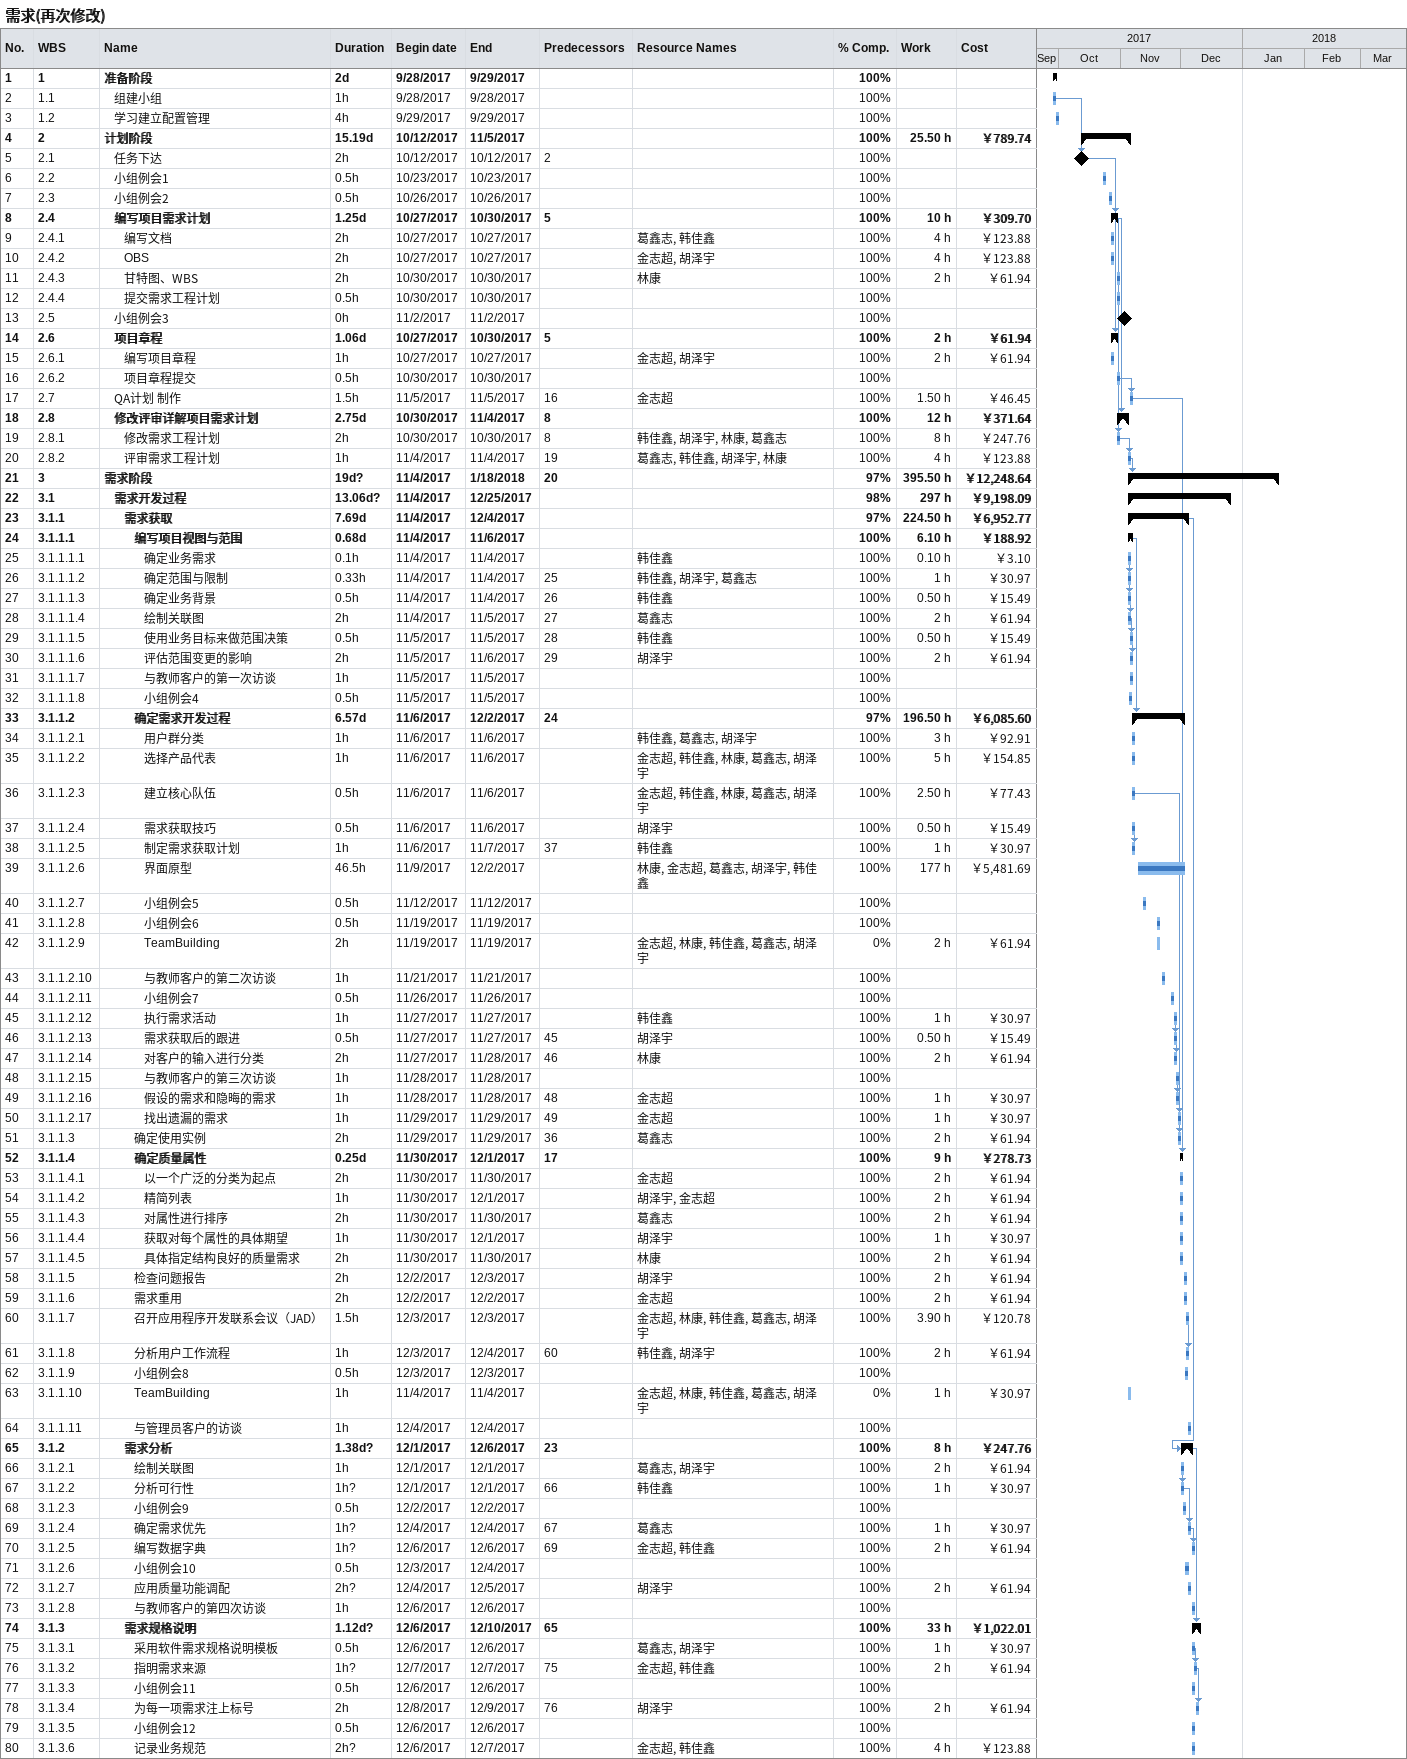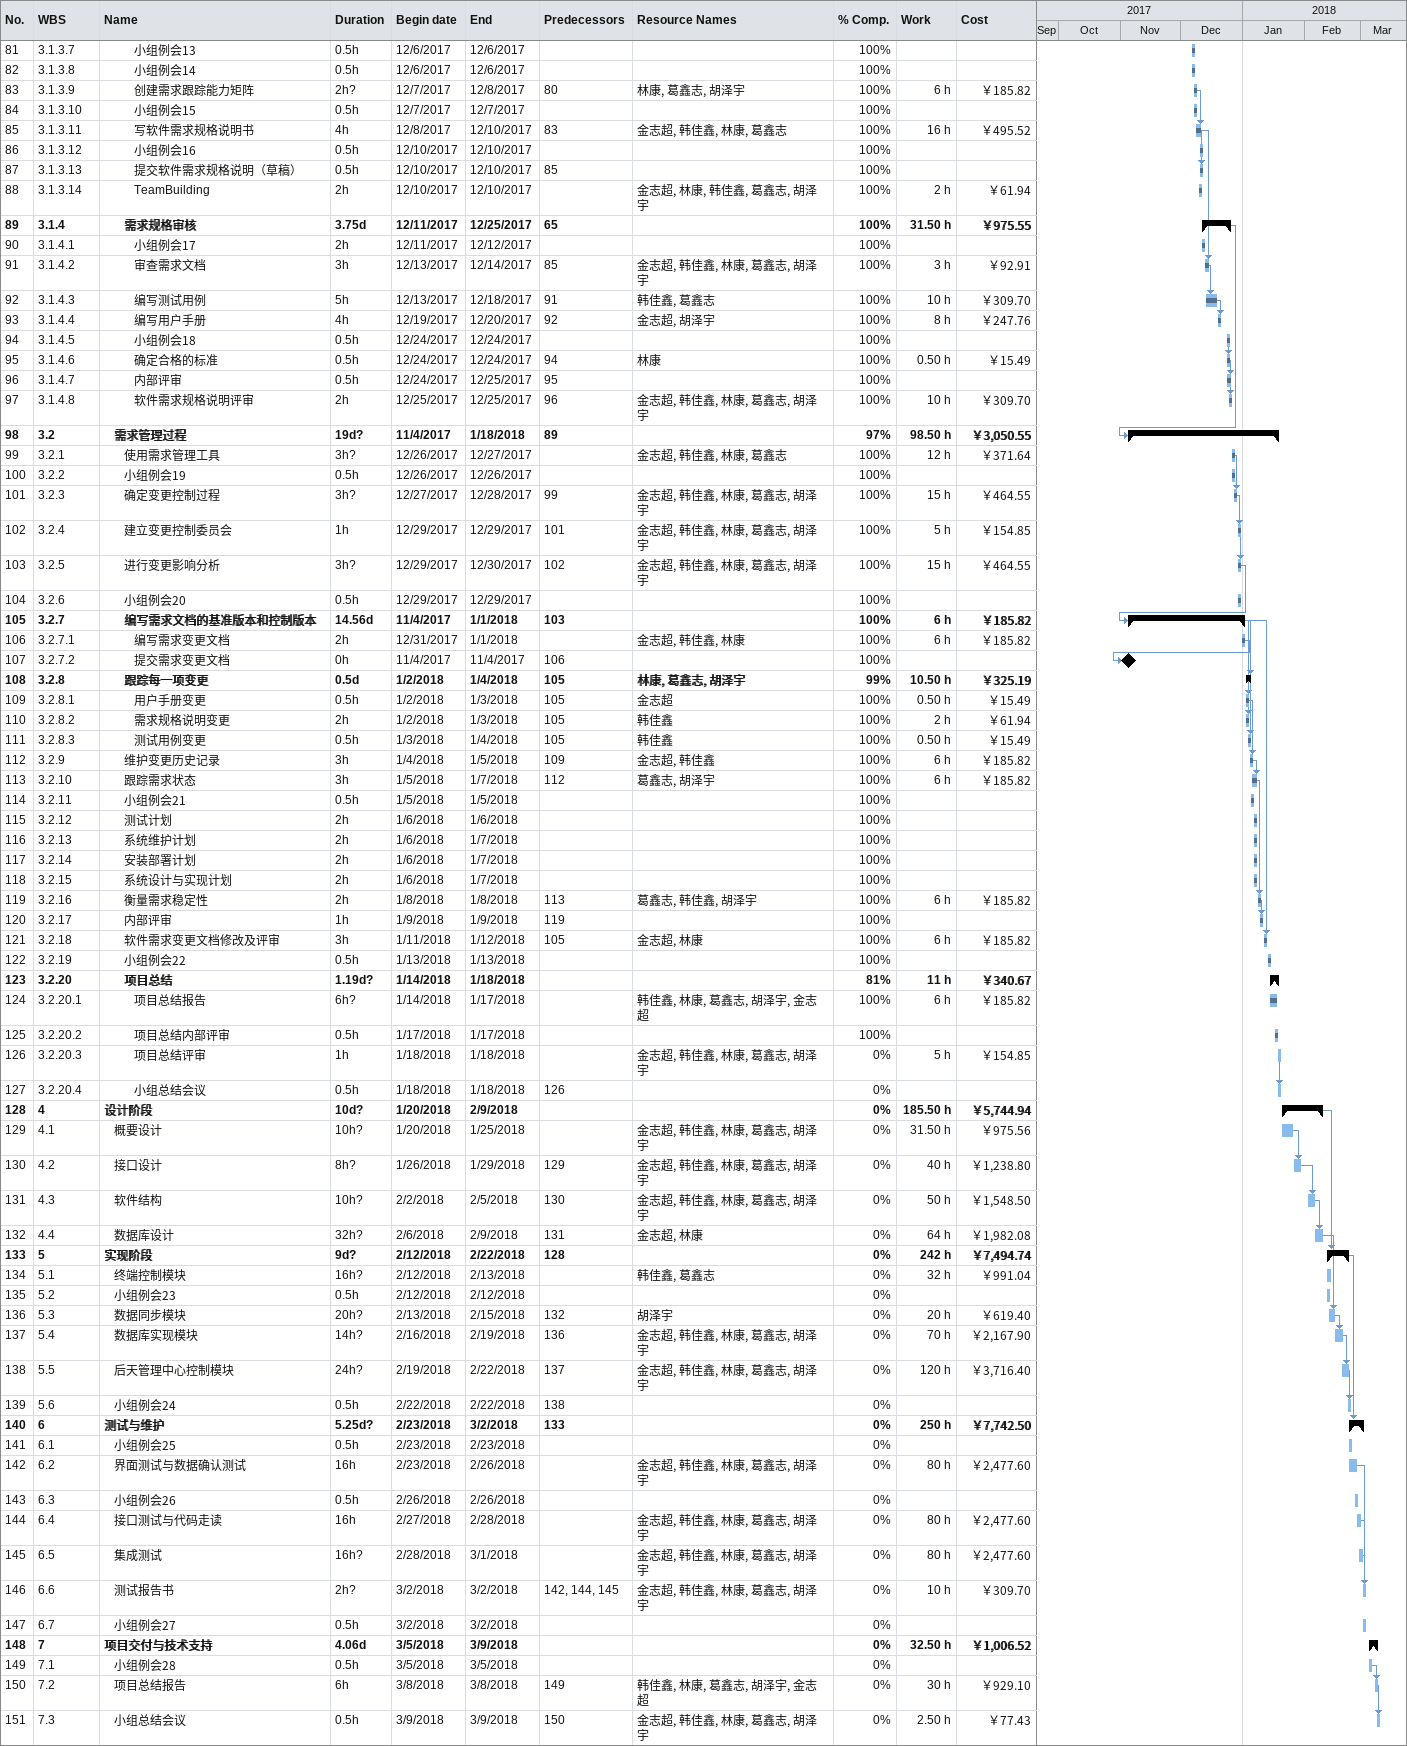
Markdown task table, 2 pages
需求(再次修改)

| ID | WBS | Task | Duration | Start | Finish | Predecessors | Resources | % complete | Work (h) | Cost (￥) |
|---|---|---|---|---|---|---|---|---|---|---|
| 1 | 1 | **准备阶段** | 2d | 2017-09-28 | 2017-09-29 |  |  | 100 |  |  |
| 2 | 1.1 | 组建小组 | 1h | 2017-09-28 | 2017-09-28 |  |  | 100 |  |  |
| 3 | 1.2 | 学习建立配置管理 | 4h | 2017-09-29 | 2017-09-29 |  |  | 100 |  |  |
| 4 | 2 | **计划阶段** | 15.19d | 2017-10-12 | 2017-11-05 |  |  | 100 | 25.50 | 789.74 |
| 5 | 2.1 | 任务下达 | 2h | 2017-10-12 | 2017-10-12 | 2 |  | 100 |  |  |
| 6 | 2.2 | 小组例会1 | 0.5h | 2017-10-23 | 2017-10-23 |  |  | 100 |  |  |
| 7 | 2.3 | 小组例会2 | 0.5h | 2017-10-26 | 2017-10-26 |  |  | 100 |  |  |
| 8 | 2.4 | **编写项目需求计划** | 1.25d | 2017-10-27 | 2017-10-30 | 5 |  | 100 | 10 | 309.70 |
| 9 | 2.4.1 | 编写文档 | 2h | 2017-10-27 | 2017-10-27 |  | 葛鑫志, 韩佳鑫 | 100 | 4 | 123.88 |
| 10 | 2.4.2 | OBS | 2h | 2017-10-27 | 2017-10-27 |  | 金志超, 胡泽宇 | 100 | 4 | 123.88 |
| 11 | 2.4.3 | 甘特图、WBS | 2h | 2017-10-30 | 2017-10-30 |  | 林康 | 100 | 2 | 61.94 |
| 12 | 2.4.4 | 提交需求工程计划 | 0.5h | 2017-10-30 | 2017-10-30 |  |  | 100 |  |  |
| 13 | 2.5 | 小组例会3 | 0h | 2017-11-02 | 2017-11-02 |  |  | 100 |  |  |
| 14 | 2.6 | **项目章程** | 1.06d | 2017-10-27 | 2017-10-30 | 5 |  | 100 | 2 | 61.94 |
| 15 | 2.6.1 | 编写项目章程 | 1h | 2017-10-27 | 2017-10-27 |  | 金志超, 胡泽宇 | 100 | 2 | 61.94 |
| 16 | 2.6.2 | 项目章程提交 | 0.5h | 2017-10-30 | 2017-10-30 |  |  | 100 |  |  |
| 17 | 2.7 | QA计划 制作 | 1.5h | 2017-11-05 | 2017-11-05 | 16 | 金志超 | 100 | 1.50 | 46.45 |
| 18 | 2.8 | **修改评审详解项目需求计划** | 2.75d | 2017-10-30 | 2017-11-04 | 8 |  | 100 | 12 | 371.64 |
| 19 | 2.8.1 | 修改需求工程计划 | 2h | 2017-10-30 | 2017-10-30 | 8 | 韩佳鑫, 胡泽宇, 林康, 葛鑫志 | 100 | 8 | 247.76 |
| 20 | 2.8.2 | 评审需求工程计划 | 1h | 2017-11-04 | 2017-11-04 | 19 | 葛鑫志, 韩佳鑫, 胡泽宇, 林康 | 100 | 4 | 123.88 |
| 21 | 3 | **需求阶段** | 19d? | 2017-11-04 | 2018-01-18 | 20 |  | 97 | 395.50 | 12248.64 |
| 22 | 3.1 | **需求开发过程** | 13.06d? | 2017-11-04 | 2017-12-25 |  |  | 98 | 297 | 9198.09 |
| 23 | 3.1.1 | **需求获取** | 7.69d | 2017-11-04 | 2017-12-04 |  |  | 97 | 224.50 | 6952.77 |
| 24 | 3.1.1.1 | **编写项目视图与范围** | 0.68d | 2017-11-04 | 2017-11-06 |  |  | 100 | 6.10 | 188.92 |
| 25 | 3.1.1.1.1 | 确定业务需求 | 0.1h | 2017-11-04 | 2017-11-04 |  | 韩佳鑫 | 100 | 0.10 | 3.10 |
| 26 | 3.1.1.1.2 | 确定范围与限制 | 0.33h | 2017-11-04 | 2017-11-04 | 25 | 韩佳鑫, 胡泽宇, 葛鑫志 | 100 | 1 | 30.97 |
| 27 | 3.1.1.1.3 | 确定业务背景 | 0.5h | 2017-11-04 | 2017-11-04 | 26 | 韩佳鑫 | 100 | 0.50 | 15.49 |
| 28 | 3.1.1.1.4 | 绘制关联图 | 2h | 2017-11-04 | 2017-11-05 | 27 | 葛鑫志 | 100 | 2 | 61.94 |
| 29 | 3.1.1.1.5 | 使用业务目标来做范围决策 | 0.5h | 2017-11-05 | 2017-11-05 | 28 | 韩佳鑫 | 100 | 0.50 | 15.49 |
| 30 | 3.1.1.1.6 | 评估范围变更的影响 | 2h | 2017-11-05 | 2017-11-06 | 29 | 胡泽宇 | 100 | 2 | 61.94 |
| 31 | 3.1.1.1.7 | 与教师客户的第一次访谈 | 1h | 2017-11-05 | 2017-11-05 |  |  | 100 |  |  |
| 32 | 3.1.1.1.8 | 小组例会4 | 0.5h | 2017-11-05 | 2017-11-05 |  |  | 100 |  |  |
| 33 | 3.1.1.2 | **确定需求开发过程** | 6.57d | 2017-11-06 | 2017-12-02 | 24 |  | 97 | 196.50 | 6085.60 |
| 34 | 3.1.1.2.1 | 用户群分类 | 1h | 2017-11-06 | 2017-11-06 |  | 韩佳鑫, 葛鑫志, 胡泽宇 | 100 | 3 | 92.91 |
| 35 | 3.1.1.2.2 | 选择产品代表 | 1h | 2017-11-06 | 2017-11-06 |  | 金志超, 韩佳鑫, 林康, 葛鑫志, 胡泽宇 | 100 | 5 | 154.85 |
| 36 | 3.1.1.2.3 | 建立核心队伍 | 0.5h | 2017-11-06 | 2017-11-06 |  | 金志超, 韩佳鑫, 林康, 葛鑫志, 胡泽宇 | 100 | 2.50 | 77.43 |
| 37 | 3.1.1.2.4 | 需求获取技巧 | 0.5h | 2017-11-06 | 2017-11-06 |  | 胡泽宇 | 100 | 0.50 | 15.49 |
| 38 | 3.1.1.2.5 | 制定需求获取计划 | 1h | 2017-11-06 | 2017-11-07 | 37 | 韩佳鑫 | 100 | 1 | 30.97 |
| 39 | 3.1.1.2.6 | 界面原型 | 46.5h | 2017-11-09 | 2017-12-02 |  | 林康, 金志超, 葛鑫志, 胡泽宇, 韩佳鑫 | 100 | 177 | 5481.69 |
| 40 | 3.1.1.2.7 | 小组例会5 | 0.5h | 2017-11-12 | 2017-11-12 |  |  | 100 |  |  |
| 41 | 3.1.1.2.8 | 小组例会6 | 0.5h | 2017-11-19 | 2017-11-19 |  |  | 100 |  |  |
| 42 | 3.1.1.2.9 | TeamBuilding | 2h | 2017-11-19 | 2017-11-19 |  | 金志超, 林康, 韩佳鑫, 葛鑫志, 胡泽宇 | 0 | 2 | 61.94 |
| 43 | 3.1.1.2.10 | 与教师客户的第二次访谈 | 1h | 2017-11-21 | 2017-11-21 |  |  | 100 |  |  |
| 44 | 3.1.1.2.11 | 小组例会7 | 0.5h | 2017-11-26 | 2017-11-26 |  |  | 100 |  |  |
| 45 | 3.1.1.2.12 | 执行需求活动 | 1h | 2017-11-27 | 2017-11-27 |  | 韩佳鑫 | 100 | 1 | 30.97 |
| 46 | 3.1.1.2.13 | 需求获取后的跟进 | 0.5h | 2017-11-27 | 2017-11-27 | 45 | 胡泽宇 | 100 | 0.50 | 15.49 |
| 47 | 3.1.1.2.14 | 对客户的输入进行分类 | 2h | 2017-11-27 | 2017-11-28 | 46 | 林康 | 100 | 2 | 61.94 |
| 48 | 3.1.1.2.15 | 与教师客户的第三次访谈 | 1h | 2017-11-28 | 2017-11-28 |  |  | 100 |  |  |
| 49 | 3.1.1.2.16 | 假设的需求和隐晦的需求 | 1h | 2017-11-28 | 2017-11-28 | 48 | 金志超 | 100 | 1 | 30.97 |
| 50 | 3.1.1.2.17 | 找出遗漏的需求 | 1h | 2017-11-29 | 2017-11-29 | 49 | 金志超 | 100 | 1 | 30.97 |
| 51 | 3.1.1.3 | 确定使用实例 | 2h | 2017-11-29 | 2017-11-29 | 36 | 葛鑫志 | 100 | 2 | 61.94 |
| 52 | 3.1.1.4 | **确定质量属性** | 0.25d | 2017-11-30 | 2017-12-01 | 17 |  | 100 | 9 | 278.73 |
| 53 | 3.1.1.4.1 | 以一个广泛的分类为起点 | 2h | 2017-11-30 | 2017-11-30 |  | 金志超 | 100 | 2 | 61.94 |
| 54 | 3.1.1.4.2 | 精简列表 | 1h | 2017-11-30 | 2017-12-01 |  | 胡泽宇, 金志超 | 100 | 2 | 61.94 |
| 55 | 3.1.1.4.3 | 对属性进行排序 | 2h | 2017-11-30 | 2017-11-30 |  | 葛鑫志 | 100 | 2 | 61.94 |
| 56 | 3.1.1.4.4 | 获取对每个属性的具体期望 | 1h | 2017-11-30 | 2017-12-01 |  | 胡泽宇 | 100 | 1 | 30.97 |
| 57 | 3.1.1.4.5 | 具体指定结构良好的质量需求 | 2h | 2017-11-30 | 2017-11-30 |  | 林康 | 100 | 2 | 61.94 |
| 58 | 3.1.1.5 | 检查问题报告 | 2h | 2017-12-02 | 2017-12-03 |  | 胡泽宇 | 100 | 2 | 61.94 |
| 59 | 3.1.1.6 | 需求重用 | 2h | 2017-12-02 | 2017-12-02 |  | 金志超 | 100 | 2 | 61.94 |
| 60 | 3.1.1.7 | 召开应用程序开发联系会议（JAD） | 1.5h | 2017-12-03 | 2017-12-03 |  | 金志超, 林康, 韩佳鑫, 葛鑫志, 胡泽宇 | 100 | 3.90 | 120.78 |
| 61 | 3.1.1.8 | 分析用户工作流程 | 1h | 2017-12-03 | 2017-12-04 | 60 | 韩佳鑫, 胡泽宇 | 100 | 2 | 61.94 |
| 62 | 3.1.1.9 | 小组例会8 | 0.5h | 2017-12-03 | 2017-12-03 |  |  | 100 |  |  |
| 63 | 3.1.1.10 | TeamBuilding | 1h | 2017-11-04 | 2017-11-04 |  | 金志超, 林康, 韩佳鑫, 葛鑫志, 胡泽宇 | 0 | 1 | 30.97 |
| 64 | 3.1.1.11 | 与管理员客户的访谈 | 1h | 2017-12-04 | 2017-12-04 |  |  | 100 |  |  |
| 65 | 3.1.2 | **需求分析** | 1.38d? | 2017-12-01 | 2017-12-06 | 23 |  | 100 | 8 | 247.76 |
| 66 | 3.1.2.1 | 绘制关联图 | 1h | 2017-12-01 | 2017-12-01 |  | 葛鑫志, 胡泽宇 | 100 | 2 | 61.94 |
| 67 | 3.1.2.2 | 分析可行性 | 1h? | 2017-12-01 | 2017-12-01 | 66 | 韩佳鑫 | 100 | 1 | 30.97 |
| 68 | 3.1.2.3 | 小组例会9 | 0.5h | 2017-12-02 | 2017-12-02 |  |  | 100 |  |  |
| 69 | 3.1.2.4 | 确定需求优先 | 1h? | 2017-12-04 | 2017-12-04 | 67 | 葛鑫志 | 100 | 1 | 30.97 |
| 70 | 3.1.2.5 | 编写数据字典 | 1h? | 2017-12-06 | 2017-12-06 | 69 | 金志超, 韩佳鑫 | 100 | 2 | 61.94 |
| 71 | 3.1.2.6 | 小组例会10 | 0.5h | 2017-12-03 | 2017-12-04 |  |  | 100 |  |  |
| 72 | 3.1.2.7 | 应用质量功能调配 | 2h? | 2017-12-04 | 2017-12-05 |  | 胡泽宇 | 100 | 2 | 61.94 |
| 73 | 3.1.2.8 | 与教师客户的第四次访谈 | 1h | 2017-12-06 | 2017-12-06 |  |  | 100 |  |  |
| 74 | 3.1.3 | **需求规格说明** | 1.12d? | 2017-12-06 | 2017-12-10 | 65 |  | 100 | 33 | 1022.01 |
| 75 | 3.1.3.1 | 采用软件需求规格说明模板 | 0.5h | 2017-12-06 | 2017-12-06 |  | 葛鑫志, 胡泽宇 | 100 | 1 | 30.97 |
| 76 | 3.1.3.2 | 指明需求来源 | 1h? | 2017-12-07 | 2017-12-07 | 75 | 金志超, 韩佳鑫 | 100 | 2 | 61.94 |
| 77 | 3.1.3.3 | 小组例会11 | 0.5h | 2017-12-06 | 2017-12-06 |  |  | 100 |  |  |
| 78 | 3.1.3.4 | 为每一项需求注上标号 | 2h | 2017-12-08 | 2017-12-09 | 76 | 胡泽宇 | 100 | 2 | 61.94 |
| 79 | 3.1.3.5 | 小组例会12 | 0.5h | 2017-12-06 | 2017-12-06 |  |  | 100 |  |  |
| 80 | 3.1.3.6 | 记录业务规范 | 2h? | 2017-12-06 | 2017-12-07 |  | 金志超, 韩佳鑫 | 100 | 4 | 123.88 |
| 81 | 3.1.3.7 | 小组例会13 | 0.5h | 2017-12-06 | 2017-12-06 |  |  | 100 |  |  |
| 82 | 3.1.3.8 | 小组例会14 | 0.5h | 2017-12-06 | 2017-12-06 |  |  | 100 |  |  |
| 83 | 3.1.3.9 | 创建需求跟踪能力矩阵 | 2h? | 2017-12-07 | 2017-12-08 | 80 | 林康, 葛鑫志, 胡泽宇 | 100 | 6 | 185.82 |
| 84 | 3.1.3.10 | 小组例会15 | 0.5h | 2017-12-07 | 2017-12-07 |  |  | 100 |  |  |
| 85 | 3.1.3.11 | 写软件需求规格说明书 | 4h | 2017-12-08 | 2017-12-10 | 83 | 金志超, 韩佳鑫, 林康, 葛鑫志 | 100 | 16 | 495.52 |
| 86 | 3.1.3.12 | 小组例会16 | 0.5h | 2017-12-10 | 2017-12-10 |  |  | 100 |  |  |
| 87 | 3.1.3.13 | 提交软件需求规格说明（草稿） | 0.5h | 2017-12-10 | 2017-12-10 | 85 |  | 100 |  |  |
| 88 | 3.1.3.14 | TeamBuilding | 2h | 2017-12-10 | 2017-12-10 |  | 金志超, 林康, 韩佳鑫, 葛鑫志, 胡泽宇 | 100 | 2 | 61.94 |
| 89 | 3.1.4 | **需求规格审核** | 3.75d | 2017-12-11 | 2017-12-25 | 65 |  | 100 | 31.50 | 975.55 |
| 90 | 3.1.4.1 | 小组例会17 | 2h | 2017-12-11 | 2017-12-12 |  |  | 100 |  |  |
| 91 | 3.1.4.2 | 审查需求文档 | 3h | 2017-12-13 | 2017-12-14 | 85 | 金志超, 韩佳鑫, 林康, 葛鑫志, 胡泽宇 | 100 | 3 | 92.91 |
| 92 | 3.1.4.3 | 编写测试用例 | 5h | 2017-12-13 | 2017-12-18 | 91 | 韩佳鑫, 葛鑫志 | 100 | 10 | 309.70 |
| 93 | 3.1.4.4 | 编写用户手册 | 4h | 2017-12-19 | 2017-12-20 | 92 | 金志超, 胡泽宇 | 100 | 8 | 247.76 |
| 94 | 3.1.4.5 | 小组例会18 | 0.5h | 2017-12-24 | 2017-12-24 |  |  | 100 |  |  |
| 95 | 3.1.4.6 | 确定合格的标准 | 0.5h | 2017-12-24 | 2017-12-24 | 94 | 林康 | 100 | 0.50 | 15.49 |
| 96 | 3.1.4.7 | 内部评审 | 0.5h | 2017-12-24 | 2017-12-25 | 95 |  | 100 |  |  |
| 97 | 3.1.4.8 | 软件需求规格说明评审 | 2h | 2017-12-25 | 2017-12-25 | 96 | 金志超, 韩佳鑫, 林康, 葛鑫志, 胡泽宇 | 100 | 10 | 309.70 |
| 98 | 3.2 | **需求管理过程** | 19d? | 2017-11-04 | 2018-01-18 | 89 |  | 97 | 98.50 | 3050.55 |
| 99 | 3.2.1 | 使用需求管理工具 | 3h? | 2017-12-26 | 2017-12-27 |  | 金志超, 韩佳鑫, 林康, 葛鑫志 | 100 | 12 | 371.64 |
| 100 | 3.2.2 | 小组例会19 | 0.5h | 2017-12-26 | 2017-12-26 |  |  | 100 |  |  |
| 101 | 3.2.3 | 确定变更控制过程 | 3h? | 2017-12-27 | 2017-12-28 | 99 | 金志超, 韩佳鑫, 林康, 葛鑫志, 胡泽宇 | 100 | 15 | 464.55 |
| 102 | 3.2.4 | 建立变更控制委员会 | 1h | 2017-12-29 | 2017-12-29 | 101 | 金志超, 韩佳鑫, 林康, 葛鑫志, 胡泽宇 | 100 | 5 | 154.85 |
| 103 | 3.2.5 | 进行变更影响分析 | 3h? | 2017-12-29 | 2017-12-30 | 102 | 金志超, 韩佳鑫, 林康, 葛鑫志, 胡泽宇 | 100 | 15 | 464.55 |
| 104 | 3.2.6 | 小组例会20 | 0.5h | 2017-12-29 | 2017-12-29 |  |  | 100 |  |  |
| 105 | 3.2.7 | **编写需求文档的基准版本和控制版本** | 14.56d | 2017-11-04 | 2018-01-01 | 103 |  | 100 | 6 | 185.82 |
| 106 | 3.2.7.1 | 编写需求变更文档 | 2h | 2017-12-31 | 2018-01-01 |  | 金志超, 韩佳鑫, 林康 | 100 | 6 | 185.82 |
| 107 | 3.2.7.2 | 提交需求变更文档 | 0h | 2017-11-04 | 2017-11-04 | 106 |  | 100 |  |  |
| 108 | 3.2.8 | **跟踪每一项变更** | 0.5d | 2018-01-02 | 2018-01-04 | 105 | 林康, 葛鑫志, 胡泽宇 | 99 | 10.50 | 325.19 |
| 109 | 3.2.8.1 | 用户手册变更 | 0.5h | 2018-01-02 | 2018-01-03 | 105 | 金志超 | 100 | 0.50 | 15.49 |
| 110 | 3.2.8.2 | 需求规格说明变更 | 2h | 2018-01-02 | 2018-01-03 | 105 | 韩佳鑫 | 100 | 2 | 61.94 |
| 111 | 3.2.8.3 | 测试用例变更 | 0.5h | 2018-01-03 | 2018-01-04 | 105 | 韩佳鑫 | 100 | 0.50 | 15.49 |
| 112 | 3.2.9 | 维护变更历史记录 | 3h | 2018-01-04 | 2018-01-05 | 109 | 金志超, 韩佳鑫 | 100 | 6 | 185.82 |
| 113 | 3.2.10 | 跟踪需求状态 | 3h | 2018-01-05 | 2018-01-07 | 112 | 葛鑫志, 胡泽宇 | 100 | 6 | 185.82 |
| 114 | 3.2.11 | 小组例会21 | 0.5h | 2018-01-05 | 2018-01-05 |  |  | 100 |  |  |
| 115 | 3.2.12 | 测试计划 | 2h | 2018-01-06 | 2018-01-06 |  |  | 100 |  |  |
| 116 | 3.2.13 | 系统维护计划 | 2h | 2018-01-06 | 2018-01-07 |  |  | 100 |  |  |
| 117 | 3.2.14 | 安装部署计划 | 2h | 2018-01-06 | 2018-01-07 |  |  | 100 |  |  |
| 118 | 3.2.15 | 系统设计与实现计划 | 2h | 2018-01-06 | 2018-01-07 |  |  | 100 |  |  |
| 119 | 3.2.16 | 衡量需求稳定性 | 2h | 2018-01-08 | 2018-01-08 | 113 | 葛鑫志, 韩佳鑫, 胡泽宇 | 100 | 6 | 185.82 |
| 120 | 3.2.17 | 内部评审 | 1h | 2018-01-09 | 2018-01-09 | 119 |  | 100 |  |  |
| 121 | 3.2.18 | 软件需求变更文档修改及评审 | 3h | 2018-01-11 | 2018-01-12 | 105 | 金志超, 林康 | 100 | 6 | 185.82 |
| 122 | 3.2.19 | 小组例会22 | 0.5h | 2018-01-13 | 2018-01-13 |  |  | 100 |  |  |
| 123 | 3.2.20 | **项目总结** | 1.19d? | 2018-01-14 | 2018-01-18 |  |  | 81 | 11 | 340.67 |
| 124 | 3.2.20.1 | 项目总结报告 | 6h? | 2018-01-14 | 2018-01-17 |  | 韩佳鑫, 林康, 葛鑫志, 胡泽宇, 金志超 | 100 | 6 | 185.82 |
| 125 | 3.2.20.2 | 项目总结内部评审 | 0.5h | 2018-01-17 | 2018-01-17 |  |  | 100 |  |  |
| 126 | 3.2.20.3 | 项目总结评审 | 1h | 2018-01-18 | 2018-01-18 |  | 金志超, 韩佳鑫, 林康, 葛鑫志, 胡泽宇 | 0 | 5 | 154.85 |
| 127 | 3.2.20.4 | 小组总结会议 | 0.5h | 2018-01-18 | 2018-01-18 | 126 |  | 0 |  |  |
| 128 | 4 | **设计阶段** | 10d? | 2018-01-20 | 2018-02-09 |  |  | 0 | 185.50 | 5744.94 |
| 129 | 4.1 | 概要设计 | 10h? | 2018-01-20 | 2018-01-25 |  | 金志超, 韩佳鑫, 林康, 葛鑫志, 胡泽宇 | 0 | 31.50 | 975.56 |
| 130 | 4.2 | 接口设计 | 8h? | 2018-01-26 | 2018-01-29 | 129 | 金志超, 韩佳鑫, 林康, 葛鑫志, 胡泽宇 | 0 | 40 | 1238.80 |
| 131 | 4.3 | 软件结构 | 10h? | 2018-02-02 | 2018-02-05 | 130 | 金志超, 韩佳鑫, 林康, 葛鑫志, 胡泽宇 | 0 | 50 | 1548.50 |
| 132 | 4.4 | 数据库设计 | 32h? | 2018-02-06 | 2018-02-09 | 131 | 金志超, 林康 | 0 | 64 | 1982.08 |
| 133 | 5 | **实现阶段** | 9d? | 2018-02-12 | 2018-02-22 | 128 |  | 0 | 242 | 7494.74 |
| 134 | 5.1 | 终端控制模块 | 16h? | 2018-02-12 | 2018-02-13 |  | 韩佳鑫, 葛鑫志 | 0 | 32 | 991.04 |
| 135 | 5.2 | 小组例会23 | 0.5h | 2018-02-12 | 2018-02-12 |  |  | 0 |  |  |
| 136 | 5.3 | 数据同步模块 | 20h? | 2018-02-13 | 2018-02-15 | 132 | 胡泽宇 | 0 | 20 | 619.40 |
| 137 | 5.4 | 数据库实现模块 | 14h? | 2018-02-16 | 2018-02-19 | 136 | 金志超, 韩佳鑫, 林康, 葛鑫志, 胡泽宇 | 0 | 70 | 2167.90 |
| 138 | 5.5 | 后天管理中心控制模块 | 24h? | 2018-02-19 | 2018-02-22 | 137 | 金志超, 韩佳鑫, 林康, 葛鑫志, 胡泽宇 | 0 | 120 | 3716.40 |
| 139 | 5.6 | 小组例会24 | 0.5h | 2018-02-22 | 2018-02-22 | 138 |  | 0 |  |  |
| 140 | 6 | **测试与维护** | 5.25d? | 2018-02-23 | 2018-03-02 | 133 |  | 0 | 250 | 7742.50 |
| 141 | 6.1 | 小组例会25 | 0.5h | 2018-02-23 | 2018-02-23 |  |  | 0 |  |  |
| 142 | 6.2 | 界面测试与数据确认测试 | 16h | 2018-02-23 | 2018-02-26 |  | 金志超, 韩佳鑫, 林康, 葛鑫志, 胡泽宇 | 0 | 80 | 2477.60 |
| 143 | 6.3 | 小组例会26 | 0.5h | 2018-02-26 | 2018-02-26 |  |  | 0 |  |  |
| 144 | 6.4 | 接口测试与代码走读 | 16h | 2018-02-27 | 2018-02-28 |  | 金志超, 韩佳鑫, 林康, 葛鑫志, 胡泽宇 | 0 | 80 | 2477.60 |
| 145 | 6.5 | 集成测试 | 16h? | 2018-02-28 | 2018-03-01 |  | 金志超, 韩佳鑫, 林康, 葛鑫志, 胡泽宇 | 0 | 80 | 2477.60 |
| 146 | 6.6 | 测试报告书 | 2h? | 2018-03-02 | 2018-03-02 | 142, 144, 145 | 金志超, 韩佳鑫, 林康, 葛鑫志, 胡泽宇 | 0 | 10 | 309.70 |
| 147 | 6.7 | 小组例会27 | 0.5h | 2018-03-02 | 2018-03-02 |  |  | 0 |  |  |
| 148 | 7 | **项目交付与技术支持** | 4.06d | 2018-03-05 | 2018-03-09 |  |  | 0 | 32.50 | 1006.52 |
| 149 | 7.1 | 小组例会28 | 0.5h | 2018-03-05 | 2018-03-05 |  |  | 0 |  |  |
| 150 | 7.2 | 项目总结报告 | 6h | 2018-03-08 | 2018-03-08 | 149 | 韩佳鑫, 林康, 葛鑫志, 胡泽宇, 金志超 | 0 | 30 | 929.10 |
| 151 | 7.3 | 小组总结会议 | 0.5h | 2018-03-09 | 2018-03-09 | 150 | 金志超, 韩佳鑫, 林康, 葛鑫志, 胡泽宇 | 0 | 2.50 | 77.43 |
